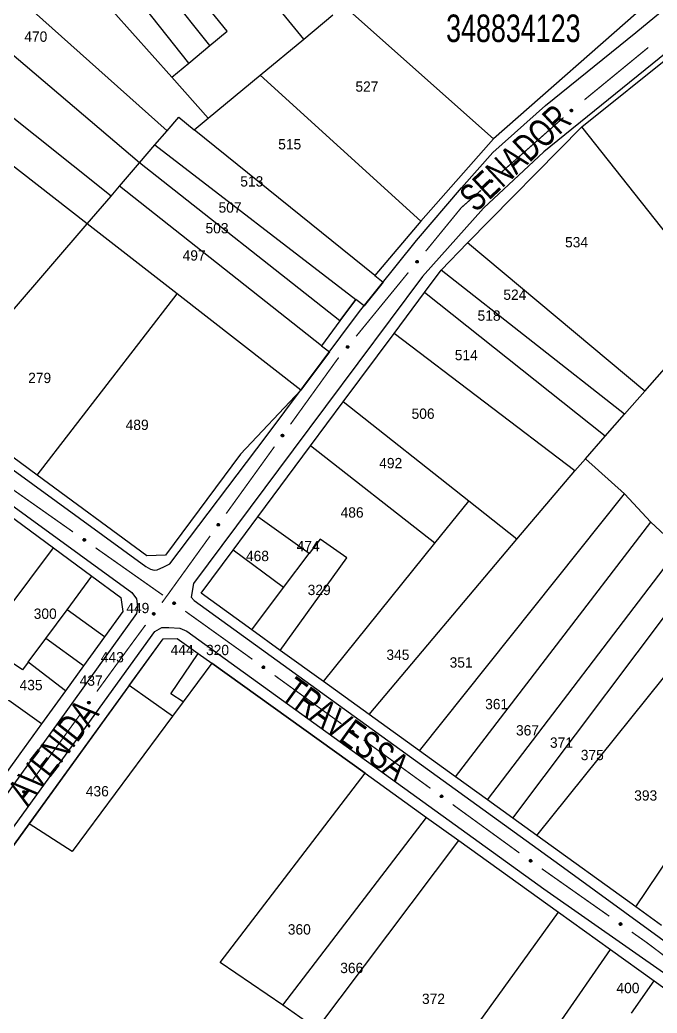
# Model space of a CAD drawing. Extents: x 199577 to 200882, y 4838726 to 4840156.
# Drawn here: x 200104.7 to 200197.4, y 4839381.8 to 4839526.4 of the extents above; entities that cross this region are included whole.
import ezdxf
from ezdxf.enums import TextEntityAlignment as Align

# ---------------------------------------------------------------- set-up
doc = ezdxf.new("R2010")
doc.units = 0
doc.header["$LTSCALE"] = 1.5
doc.header["$MEASUREMENT"] = 0
for name, color, linetype in [('CD_MALHA_LOTES', 7, 'CONTINUOUS'), ('CD_TXT_QUADRA', 2, 'CONTINUOUS'), ('RU-QUADRA', 210, 'CONTINUOUS'), ('SV-EIXO-RUA-PAV', 20, 'CONTINUOUS'), ('SV-RUA-PAVIM', 7, 'CONTINUOUS'), ('SV-TXT-RUA-PAV', 7, 'CONTINUOUS'), ('Th_NmrPorta', 1, 'CONTINUOUS')]:
    doc.layers.add(name, color=color, linetype=linetype)
doc.styles.add('ARIAL', font='ARIAL.SHX')

msp = doc.modelspace()

# ---------------------------------------------------------------- linework, layer by layer
at = {"layer": 'CD_MALHA_LOTES', "linetype": 'Continuous', "flags": 128}
for points in [[(200146.03, 4839523.55), (200123.81, 4839550.75)], [(200134.85, 4839524.7), (200117.02, 4839546.66)], [(200132.35, 4839522.62), (200114.45, 4839545.1)], [(200129.27, 4839520.07), (200111.06, 4839543.04)], [(200126.78, 4839518), (200106.78, 4839540.45)], [(200126.12, 4839510.21), (200099.4, 4839534.07)], [(200122.12, 4839505.55), (200094.98, 4839528.61)], [(200173.62, 4839509.06), (200151.82, 4839528.4)], [(200196.39, 4839529.03), (200173.62, 4839509.06)], [(200146.03, 4839523.55), (200150.22, 4839527.07)], [(200132.35, 4839522.62), (200134.85, 4839524.7)], [(200139.64, 4839518.31), (200146.03, 4839523.55)], [(200117.95, 4839500.71), (200090.26, 4839522.78)], [(200129.27, 4839520.07), (200132.35, 4839522.62)], [(200186.46, 4839510.78), (200199.91, 4839521.56)], [(200126.78, 4839518), (200129.27, 4839520.07)], [(200132.1, 4839512.07), (200126.78, 4839518)], [(200132.1, 4839512.07), (200139.64, 4839518.31)], [(200163.03, 4839497.07), (200139.64, 4839518.31)], [(200126.12, 4839510.21), (200127.83, 4839512.19)], [(200127.83, 4839512.19), (200130.05, 4839510.37)], [(200130.05, 4839510.37), (200132.1, 4839512.07)], [(200169.85, 4839493.92), (200186.46, 4839510.78)], [(200199.05, 4839494.94), (200186.46, 4839510.78)], [(200124.35, 4839508.15), (200126.12, 4839510.21)], [(200156.34, 4839489.15), (200130.05, 4839510.37)], [(200173.62, 4839509.06), (200163.03, 4839497.07)], [(200114.47, 4839496.68), (200099.87, 4839508.02)], [(200122.12, 4839505.55), (200124.35, 4839508.15)], [(200124.35, 4839508.15), (200153.59, 4839485.69)], [(200119.19, 4839502.15), (200122.12, 4839505.55)], [(200151.248012, 4839482.567349), (200122.12, 4839505.55)], [(200117.95, 4839500.71), (200119.19, 4839502.15)], [(200148.59, 4839478.95), (200119.19, 4839502.15)], [(200114.47, 4839496.68), (200117.95, 4839500.71)], [(200092.39, 4839471.01), (200114.47, 4839496.68)], [(200127.6, 4839486.48), (200114.47, 4839496.68)], [(200163.03, 4839497.07), (200156.34, 4839489.15)], [(200165.99, 4839489.95), (200169.85, 4839493.92)], [(200195.66, 4839472.34), (200169.85, 4839493.92)], [(200156.34, 4839489.15), (200157.55, 4839488.18)], [(200163.58, 4839486.71), (200165.99, 4839489.95)], [(200192.7, 4839468.98), (200165.99, 4839489.95)], [(200157.55, 4839488.18), (200154.81, 4839484.76)], [(200107.19, 4839460.13), (200127.6, 4839486.48)], [(200145.59, 4839472.49), (200127.6, 4839486.48)], [(200159.14, 4839480.73), (200163.58, 4839486.71)], [(200189.88, 4839465.78), (200163.58, 4839486.71)], [(200151.248012, 4839482.567349), (200153.59, 4839485.69)], [(200153.59, 4839485.69), (200151.27, 4839482.55)], [(200154.81, 4839484.76), (200153.59, 4839485.69)], [(200195.66, 4839472.34), (200207.54, 4839485.82)], [(200151.27, 4839482.55), (200148.59, 4839478.95)], [(200151.74, 4839470.78), (200159.14, 4839480.73)], [(200185.45, 4839460.75), (200159.14, 4839480.73)], [(200148.59, 4839478.95), (200149.74, 4839478.04)], [(200149.74, 4839478.04), (200145.59, 4839472.49)], [(200145.59, 4839472.49), (200136.78, 4839463.18), (200125.89, 4839448.49)], [(200192.7, 4839468.98), (200195.66, 4839472.34)], [(200107.19, 4839460.13), (200092.39, 4839471.01)], [(200147, 4839464.39), (200151.74, 4839470.78)], [(200170.01, 4839456.34), (200151.74, 4839470.78)], [(200189.88, 4839465.78), (200192.7, 4839468.98)], [(200186.99, 4839462.5), (200189.88, 4839465.78)], [(200139.31, 4839454.04), (200147, 4839464.39)], [(200165.09, 4839450.24), (200147, 4839464.39)], [(200186.99, 4839462.5), (200185.45, 4839460.75)], [(200192.68, 4839457.38), (200186.99, 4839462.5)], [(200123.16, 4839448.39), (200107.19, 4839460.13)], [(200177.03, 4839450.78), (200185.45, 4839460.75)], [(200162.83, 4839420.02), (200192.68, 4839457.38)], [(200196.53, 4839453.29), (200192.68, 4839457.38)], [(200100.61, 4839456.12), (200109.57, 4839449.54)], [(200165.09, 4839450.24), (200170.01, 4839456.34)], [(200177.03, 4839450.78), (200170.01, 4839456.34)], [(200135.73, 4839449.21), (200139.31, 4839454.04)], [(200146.8, 4839448.73), (200139.31, 4839454.04)], [(200168.08, 4839416.23), (200196.53, 4839453.29)], [(200200.64, 4839449.42), (200196.53, 4839453.29)], [(200142.59, 4839434.62), (200152.25, 4839448.08), (200148.38, 4839450.82), (200146.8, 4839448.73)], [(200148.88, 4839430.09), (200165.09, 4839450.24)], [(200155.5, 4839425.31), (200177.03, 4839450.78)], [(200099.18, 4839435.7), (200109.57, 4839449.54)], [(200109.57, 4839449.54), (200115.17, 4839445.42)], [(200125.89, 4839448.49), (200123.16, 4839448.39)], [(200138.44, 4839437.62), (200131.07, 4839442.94), (200135.73, 4839449.21)], [(200143.07, 4839443.78), (200135.73, 4839449.21)], [(200143.07, 4839443.78), (200146.8, 4839448.73)], [(200172.75, 4839412.87), (200200.64, 4839449.42)], [(200176.41, 4839410.23), (200203.67, 4839446.4)], [(200111.55, 4839440.53), (200115.17, 4839445.42)], [(200115.17, 4839445.42), (200119.38, 4839442.33), (200119.69, 4839440.29), (200117.01, 4839436.59)], [(200138.44, 4839437.62), (200143.07, 4839443.78)], [(200108.46, 4839436.36), (200111.55, 4839440.53)], [(200117.01, 4839436.59), (200111.55, 4839440.53)], [(200179.92, 4839407.69), (200205.11, 4839439)], [(200142.59, 4839434.62), (200138.44, 4839437.62)], [(200105.9, 4839432.89), (200105.07, 4839431.77), (200099.18, 4839435.7)], [(200105.9, 4839432.89), (200108.46, 4839436.36)], [(200113.96, 4839432.38), (200108.46, 4839436.36)], [(200117.01, 4839436.59), (200113.96, 4839432.38)], [(200120.58, 4839429.49), (200125.52, 4839436.32), (200127.58, 4839436.35), (200130.62, 4839434.16)], [(200128.43, 4839427.11), (200126.67, 4839428.28), (200130.62, 4839434.16)], [(200130.62, 4839434.16), (200132.61, 4839432.74)], [(200148.88, 4839430.09), (200142.59, 4839434.62)], [(200111.33, 4839428.75), (200105.9, 4839432.89)], [(200132.61, 4839432.74), (200128.43, 4839427.11)], [(200154.92, 4839416.74), (200132.61, 4839432.74)], [(200107.84, 4839423.93), (200096.44, 4839432.05)], [(200113.96, 4839432.38), (200111.33, 4839428.75)], [(200155.5, 4839425.31), (200148.88, 4839430.09)], [(200120.58, 4839429.49), (200106.02, 4839409.36)], [(200111.33, 4839428.75), (200107.84, 4839423.93)], [(200126.91, 4839425.07), (200120.58, 4839429.49)], [(200128.43, 4839427.11), (200126.91, 4839425.07)], [(200162.83, 4839420.02), (200155.5, 4839425.31)], [(200107.84, 4839423.93), (200104.68, 4839419.56)], [(200126.91, 4839425.07), (200112.3, 4839405.38)], [(200168.08, 4839416.23), (200162.83, 4839420.02)], [(200194.33, 4839397.29), (200209.24, 4839419.4)], [(200133.84, 4839389.23), (200154.92, 4839416.74)], [(200154.92, 4839416.74), (200163.88, 4839410.32)], [(200172.75, 4839412.87), (200168.08, 4839416.23)], [(200176.41, 4839410.23), (200172.75, 4839412.87)], [(200106.02, 4839409.36), (200086.89, 4839382.92), (200156.07, 4839332.71)], [(200112.3, 4839405.38), (200106.02, 4839409.36)], [(200142.96, 4839383.01), (200163.88, 4839410.32)], [(200163.88, 4839410.32), (200168.55, 4839406.96)], [(200179.92, 4839407.69), (200176.41, 4839410.23)], [(200147.89, 4839379.5), (200168.55, 4839406.96)], [(200168.55, 4839406.96), (200183.1, 4839396.53)], [(200194.33, 4839397.29), (200179.92, 4839407.69)], [(200163.01, 4839368.71), (200183.1, 4839396.53)], [(200183.1, 4839396.53), (200190.64, 4839391.12)], [(200198.09, 4839394.58), (200194.33, 4839397.29)], [(200189.76, 4839375.77), (200183.15, 4839380.22), (200190.64, 4839391.12)], [(200190.64, 4839391.12), (200197, 4839386.56)], [(200142.96, 4839383.01), (200133.84, 4839389.23)], [(200193.7, 4839381.82), (200197, 4839386.56)], [(200197, 4839386.56), (200204.25, 4839381.36), (200201.22, 4839376.86)], [(200147.89, 4839379.5), (200142.96, 4839383.01)]]:
    msp.add_lwpolyline(points, dxfattribs=at)
at = {"layer": 'CD_MALHA_LOTES', "linetype": 'Continuous'}
msp.add_lwpolyline([(200151.27, 4839482.55), (200151.248012, 4839482.567349)], dxfattribs=at)
at = {"layer": 'RU-QUADRA', "linetype": 'Continuous', "flags": 128}
for points in [[(200196.39, 4839529.03), (200173.62, 4839509.06), (200163.03, 4839497.07), (200156.34, 4839489.15), (200157.55, 4839488.18), (200154.81, 4839484.76), (200153.59, 4839485.69), (200151.27, 4839482.55), (200148.59, 4839478.95), (200149.74, 4839478.04), (200145.59, 4839472.49), (200136.78, 4839463.18), (200125.89, 4839448.49), (200123.16, 4839448.39), (200107.19, 4839460.13), (200092.39, 4839471.01)], [(200198.09, 4839394.58), (200194.33, 4839397.29), (200179.92, 4839407.69), (200176.41, 4839410.23), (200172.75, 4839412.87), (200168.08, 4839416.23), (200162.83, 4839420.02), (200155.5, 4839425.31), (200148.88, 4839430.09), (200142.59, 4839434.62), (200138.44, 4839437.62), (200131.07, 4839442.94), (200135.73, 4839449.21), (200139.31, 4839454.04), (200147, 4839464.39), (200151.74, 4839470.78), (200159.14, 4839480.73), (200163.58, 4839486.71), (200165.99, 4839489.95), (200169.85, 4839493.92), (200186.46, 4839510.78), (200199.91, 4839521.56)], [(200086.89, 4839382.92), (200106.02, 4839409.36), (200125.52, 4839436.32), (200127.58, 4839436.35), (200130.62, 4839434.16), (200132.61, 4839432.74), (200154.92, 4839416.74), (200163.88, 4839410.32), (200168.55, 4839406.96), (200183.1, 4839396.53), (200190.64, 4839391.12), (200197, 4839386.56), (200204.25, 4839381.36)]]:
    msp.add_lwpolyline(points, dxfattribs=at)
msp.add_lwpolyline([(200019.82, 4839434.53), (200039.23, 4839459.92), (200059.47, 4839486.59), (200070.9, 4839477.96), (200081.94, 4839469.46), (200086.06, 4839466.82), (200093.82, 4839461.12), (200100.61, 4839456.12), (200109.57, 4839449.54), (200115.17, 4839445.42), (200119.38, 4839442.33), (200119.69, 4839440.29), (200117.01, 4839436.59), (200113.96, 4839432.38), (200111.33, 4839428.75), (200107.84, 4839423.93), (200104.68, 4839419.56), (200100.96, 4839414.42), (200083.02, 4839389.66), (200078.88, 4839389.68), (200042.03, 4839417.05)], close=True, dxfattribs=at)
at = {"layer": 'SV-EIXO-RUA-PAV', "const_width": 0.18}
for points in [[(200196.141763, 4839522.337882), (200186.862076, 4839514.729504)], [(200183.804851, 4839512.151047), (200174.80565, 4839504.212887)], [(200171.805916, 4839501.566834), (200169.556116, 4839499.582294)], [(200168.93, 4839499.03), (200163.761572, 4839492.708901)], [(200169.556116, 4839499.582294), (200168.93, 4839499.03)], [(200161.229613, 4839489.61226), (200153.633736, 4839480.322338)], [(200151.101777, 4839477.225698), (200150.86, 4839476.93)], [(200150.86, 4839476.93), (200144.068796, 4839467.503526)], [(200141.730638, 4839464.258065), (200134.716164, 4839454.521682)], [(200112.428107, 4839451.849636), (200102.614864, 4839458.756172)], [(200132.378006, 4839451.276221), (200125.948071, 4839442.351203)], [(200125.512433, 4839442.640921), (200115.699189, 4839449.547457)], [(200125.94, 4839442.34), (200125.35513, 4839441.545958)], [(200125.948071, 4839442.351203), (200125.94, 4839442.34)], [(200138.14, 4839433.6), (200128.766657, 4839440.315002)], [(200122.982896, 4839438.325321), (200120.610662, 4839435.104684)], [(200120.18, 4839434.52), (200115.896556, 4839428.641166)], [(200120.610662, 4839435.104684), (200120.18, 4839434.52)], [(200138.520325, 4839433.324593), (200138.14, 4839433.6)], [(200151.479399, 4839423.940436), (200141.760093, 4839430.978553)], [(200113.541019, 4839425.408296), (200112.36325, 4839423.791862)], [(200112.36325, 4839423.791862), (200111.83, 4839423.06)], [(200111.83, 4839423.06), (200106.500803, 4839415.690528)], [(200159.02, 4839418.48), (200154.719167, 4839421.594396)], [(200159.578278, 4839418.074591), (200159.02, 4839418.48)], [(200164.433223, 4839414.54904), (200159.578278, 4839418.074591)], [(200177.28, 4839405.22), (200167.669853, 4839412.198672)], [(200177.380824, 4839405.149082), (200177.28, 4839405.22)], [(200190.467687, 4839395.943975), (200180.652539, 4839402.847806)], [(200195.89, 4839392.13), (200193.739403, 4839393.642698)], [(200196.185718, 4839391.906495), (200195.89, 4839392.13)], [(200203.365662, 4839386.479856), (200196.185718, 4839391.906495)]]:
    msp.add_lwpolyline(points, dxfattribs=at)
at = {"layer": 'SV-EIXO-RUA-PAV'}
for points in [[(200185.140571, 4839513.182494), (200185.138205, 4839513.133642), (200185.126182, 4839513.092141), (200185.106191, 4839513.060413), (200185.081216, 4839513.036982), (200185.052965, 4839513.015889), (200185.01979, 4839513.000906), (200184.979286, 4839512.992434), (200184.930265, 4839512.994463), (200184.88856, 4839513.009574), (200184.856406, 4839513.027508), (200184.830473, 4839513.052144), (200184.810442, 4839513.079932), (200184.796019, 4839513.114907), (200184.787834, 4839513.156038), (200184.791067, 4839513.205281), (200184.803133, 4839513.245887), (200184.823275, 4839513.276068), (200184.848208, 4839513.301981), (200184.877308, 4839513.32317), (200184.909958, 4839513.337689), (200184.951385, 4839513.345856), (200184.999946, 4839513.342021), (200185.040583, 4839513.330449), (200185.071039, 4839513.310736), (200185.095998, 4839513.285615), (200185.117499, 4839513.257537), (200185.133948, 4839513.224816), (200185.140571, 4839513.182494)], [(200173.486353, 4839502.902354), (200173.483987, 4839502.853503), (200173.471965, 4839502.812002), (200173.451974, 4839502.780274), (200173.426998, 4839502.756843), (200173.398747, 4839502.735749), (200173.365572, 4839502.720767), (200173.325068, 4839502.712294), (200173.276047, 4839502.714324), (200173.234343, 4839502.729434), (200173.202188, 4839502.747368), (200173.176256, 4839502.772005), (200173.156225, 4839502.799793), (200173.141802, 4839502.834768), (200173.133616, 4839502.875898), (200173.13685, 4839502.925142), (200173.148916, 4839502.965747), (200173.169057, 4839502.995929), (200173.19399, 4839503.021842), (200173.223091, 4839503.043031), (200173.255741, 4839503.05755), (200173.297168, 4839503.065717), (200173.345728, 4839503.061881), (200173.386365, 4839503.050309), (200173.416821, 4839503.030597), (200173.441781, 4839503.005476), (200173.463281, 4839502.977398), (200173.47973, 4839502.944676), (200173.486353, 4839502.902354)], [(200162.671761, 4839491.202133), (200162.677332, 4839491.153542), (200162.672184, 4839491.110642), (200162.657592, 4839491.076098), (200162.636738, 4839491.048933), (200162.612272, 4839491.023546), (200162.58196, 4839491.003392), (200162.543361, 4839490.988476), (200162.494657, 4839490.982546), (200162.451057, 4839490.990707), (200162.416424, 4839491.003201), (200162.386847, 4839491.023316), (200162.362583, 4839491.047496), (200162.342689, 4839491.079676), (200162.327955, 4839491.118939), (200162.323177, 4839491.168057), (200162.328512, 4839491.21008), (200162.343504, 4839491.243123), (200162.363914, 4839491.27273), (200162.389202, 4839491.298349), (200162.419072, 4839491.317961), (200162.458631, 4839491.332724), (200162.507172, 4839491.336798), (200162.549146, 4839491.331956), (200162.582391, 4839491.317432), (200162.611087, 4839491.296682), (200162.636848, 4839491.272453), (200162.658376, 4839491.242825), (200162.671761, 4839491.202133)], [(200152.543924, 4839478.81557), (200152.549496, 4839478.76698), (200152.544348, 4839478.72408), (200152.529756, 4839478.689535), (200152.508901, 4839478.662371), (200152.484436, 4839478.636984), (200152.454123, 4839478.61683), (200152.415524, 4839478.601914), (200152.366821, 4839478.595983), (200152.323221, 4839478.604145), (200152.288588, 4839478.616639), (200152.259011, 4839478.636754), (200152.234746, 4839478.660934), (200152.214853, 4839478.693113), (200152.200119, 4839478.732377), (200152.195341, 4839478.781494), (200152.200676, 4839478.823518), (200152.215667, 4839478.856561), (200152.236078, 4839478.886167), (200152.261365, 4839478.911787), (200152.291235, 4839478.931398), (200152.330794, 4839478.946162), (200152.379336, 4839478.950236), (200152.42131, 4839478.945393), (200152.454554, 4839478.930869), (200152.48325, 4839478.910119), (200152.509012, 4839478.88589), (200152.530539, 4839478.856263), (200152.543924, 4839478.81557)], [(200143.07302, 4839465.933026), (200143.081547, 4839465.884867), (200143.079029, 4839465.841733), (200143.066573, 4839465.806361), (200143.047416, 4839465.777974), (200143.024547, 4839465.751141), (200142.995521, 4839465.729174), (200142.957905, 4839465.711929), (200142.909655, 4839465.703035), (200142.865637, 4839465.70852), (200142.830306, 4839465.718876), (200142.799556, 4839465.737147), (200142.77386, 4839465.7598), (200142.752039, 4839465.790705), (200142.734936, 4839465.828996), (200142.727167, 4839465.87773), (200142.729927, 4839465.920001), (200142.742872, 4839465.953897), (200142.761437, 4839465.984695), (200142.785113, 4839466.011811), (200142.81373, 4839466.03321), (200142.852314, 4839466.050361), (200142.900516, 4839466.057391), (200142.942707, 4839466.05512), (200142.976777, 4839466.042654), (200143.006686, 4839466.023694), (200143.033879, 4839466.001084), (200143.057175, 4839465.972826), (200143.07302, 4839465.933026)], [(200133.720388, 4839452.951182), (200133.728915, 4839452.903023), (200133.726396, 4839452.859889), (200133.713941, 4839452.824517), (200133.694784, 4839452.796131), (200133.671915, 4839452.769297), (200133.642889, 4839452.74733), (200133.605273, 4839452.730085), (200133.557022, 4839452.721191), (200133.513005, 4839452.726676), (200133.477674, 4839452.737032), (200133.446924, 4839452.755303), (200133.421228, 4839452.777956), (200133.399407, 4839452.808861), (200133.382303, 4839452.847152), (200133.374535, 4839452.895886), (200133.377294, 4839452.938157), (200133.39024, 4839452.972054), (200133.408805, 4839453.002851), (200133.432481, 4839453.029967), (200133.461098, 4839453.051366), (200133.499682, 4839453.068517), (200133.547884, 4839453.075547), (200133.590075, 4839453.073277), (200133.624144, 4839453.06081), (200133.654054, 4839453.04185), (200133.681246, 4839453.01924), (200133.704543, 4839452.990982), (200133.720388, 4839452.951182)], [(200114.11779, 4839450.525831), (200114.069727, 4839450.516772), (200114.026568, 4839450.518815), (200113.991061, 4839450.530879), (200113.962464, 4839450.549721), (200113.93538, 4839450.572293), (200113.913094, 4839450.601074), (200113.895434, 4839450.638498), (200113.886009, 4839450.686647), (200113.891007, 4839450.730722), (200113.900972, 4839450.766166), (200113.918903, 4839450.797116), (200113.941271, 4839450.82306), (200113.971933, 4839450.845221), (200114.010033, 4839450.862746), (200114.058678, 4839450.871052), (200114.100976, 4839450.86876), (200114.135014, 4839450.856189), (200114.166015, 4839450.837966), (200114.19339, 4839450.81459), (200114.215104, 4839450.786212), (200114.23268, 4839450.747819), (200114.240242, 4839450.699698), (200114.238437, 4839450.657484), (200114.226348, 4839450.623279), (200114.207719, 4839450.593162), (200114.185411, 4839450.565722), (200114.157411, 4839450.542114), (200114.11779, 4839450.525831)], [(200127.193505, 4839441.306584), (200127.145369, 4839441.297928), (200127.102228, 4839441.300331), (200127.066824, 4839441.312693), (200127.038386, 4839441.331774), (200127.011491, 4839441.354571), (200126.989447, 4839441.383538), (200126.972101, 4839441.421108), (200126.963079, 4839441.469335), (200126.968446, 4839441.513366), (200126.978708, 4839441.548725), (200126.996897, 4839441.579524), (200127.019482, 4839441.60528), (200127.050328, 4839441.627183), (200127.088573, 4839441.644389), (200127.137286, 4839441.652288), (200127.179564, 4839441.649641), (200127.213495, 4839441.636786), (200127.244343, 4839441.618303), (200127.271521, 4839441.5947), (200127.292996, 4839441.56614), (200127.310251, 4839441.527602), (200127.31741, 4839441.479419), (200127.315251, 4839441.437222), (200127.302876, 4839441.403119), (200127.283996, 4839441.373159), (200127.261458, 4839441.345906), (200127.233262, 4839441.322535), (200127.193505, 4839441.306584)], [(200124.342857, 4839439.986041), (200124.350876, 4839439.937795), (200124.347903, 4839439.894689), (200124.335075, 4839439.859451), (200124.31562, 4839439.831268), (200124.292469, 4839439.804677), (200124.263214, 4839439.783017), (200124.225418, 4839439.766169), (200124.177077, 4839439.757785), (200124.13312, 4839439.763733), (200124.097899, 4839439.774461), (200124.067343, 4839439.793055), (200124.041888, 4839439.815978), (200124.020394, 4839439.847111), (200124.003695, 4839439.88558), (200123.99644, 4839439.934393), (200123.999645, 4839439.976632), (200124.012948, 4839440.010391), (200124.031836, 4839440.040991), (200124.055796, 4839440.067855), (200124.084637, 4839440.088952), (200124.1234, 4839440.105696), (200124.171673, 4839440.112217), (200124.213838, 4839440.109502), (200124.247774, 4839440.096677), (200124.277482, 4839440.077403), (200124.304435, 4839440.054507), (200124.327432, 4839440.026005), (200124.342857, 4839439.986041)], [(200140.192018, 4839431.978144), (200140.143839, 4839431.969734), (200140.100711, 4839431.972357), (200140.065369, 4839431.984899), (200140.037029, 4839432.004125), (200140.010251, 4839432.027059), (200139.988355, 4839432.056138), (200139.971201, 4839432.093796), (200139.962425, 4839432.142068), (200139.968017, 4839432.186072), (200139.978458, 4839432.221378), (200139.996805, 4839432.252083), (200140.01952, 4839432.277724), (200140.050478, 4839432.299469), (200140.08881, 4839432.31648), (200140.137563, 4839432.32413), (200140.179827, 4839432.321268), (200140.213692, 4839432.30824), (200140.244445, 4839432.2896), (200140.271502, 4839432.265859), (200140.292832, 4839432.23719), (200140.309889, 4839432.198564), (200140.316802, 4839432.150345), (200140.314429, 4839432.10816), (200140.30188, 4839432.074121), (200140.282847, 4839432.044258), (200140.260171, 4839432.01712), (200140.231856, 4839431.993892), (200140.192018, 4839431.978144)], [(200114.892368, 4839427.076031), (200114.900637, 4839427.027827), (200114.897887, 4839426.984707), (200114.885241, 4839426.949403), (200114.865932, 4839426.921119), (200114.84292, 4839426.894409), (200114.813776, 4839426.872598), (200114.776068, 4839426.855555), (200114.727771, 4839426.84692), (200114.683784, 4839426.852641), (200114.648509, 4839426.863186), (200114.617857, 4839426.881622), (200114.592283, 4839426.904413), (200114.570628, 4839426.935435), (200114.55373, 4839426.973817), (200114.546223, 4839427.022592), (200114.549209, 4839427.064847), (200114.562337, 4839427.098674), (200114.581067, 4839427.129371), (200114.604888, 4839427.156359), (200114.633619, 4839427.177604), (200114.672294, 4839427.194549), (200114.720533, 4839427.20132), (200114.762712, 4839427.198823), (200114.796714, 4839427.186174), (200114.826521, 4839427.167054), (200114.853592, 4839427.144298), (200114.876737, 4839427.115915), (200114.892368, 4839427.076031)], [(200153.151092, 4839422.593987), (200153.102913, 4839422.585577), (200153.059784, 4839422.5882), (200153.024443, 4839422.600742), (200152.996103, 4839422.619968), (200152.969325, 4839422.642902), (200152.947429, 4839422.671981), (200152.930275, 4839422.709639), (200152.921499, 4839422.757911), (200152.927091, 4839422.801915), (200152.937532, 4839422.837221), (200152.955878, 4839422.867926), (200152.978594, 4839422.893567), (200153.009552, 4839422.915312), (200153.047884, 4839422.932323), (200153.096637, 4839422.939973), (200153.138901, 4839422.937111), (200153.172766, 4839422.924083), (200153.203519, 4839422.905443), (200153.230576, 4839422.881701), (200153.251906, 4839422.853033), (200153.268963, 4839422.814407), (200153.275876, 4839422.766188), (200153.273503, 4839422.724003), (200153.260953, 4839422.689964), (200153.241921, 4839422.6601), (200153.219245, 4839422.632963), (200153.19093, 4839422.609735), (200153.151092, 4839422.593987)], [(200105.473658, 4839414.081035), (200105.481854, 4839414.032819), (200105.479038, 4839413.989703), (200105.466339, 4839413.954418), (200105.446987, 4839413.926164), (200105.423933, 4839413.899488), (200105.394756, 4839413.877722), (200105.357022, 4839413.860737), (200105.308712, 4839413.852176), (200105.264734, 4839413.857963), (200105.229475, 4839413.868563), (200105.198851, 4839413.887045), (200105.173312, 4839413.909875), (200105.151705, 4839413.94093), (200105.134865, 4839413.979338), (200105.127433, 4839414.028124), (200105.130483, 4839414.070375), (200105.143663, 4839414.104181), (200105.162439, 4839414.13485), (200105.186301, 4839414.161802), (200105.215065, 4839414.183003), (200105.253766, 4839414.199888), (200105.302015, 4839414.206586), (200105.34419, 4839414.204025), (200105.378173, 4839414.191324), (200105.407951, 4839414.172158), (200105.434987, 4839414.149361), (200105.458088, 4839414.120943), (200105.473658, 4839414.081035)], [(200166.103116, 4839413.200358), (200166.054925, 4839413.192012), (200166.0118, 4839413.194693), (200165.976476, 4839413.207282), (200165.948161, 4839413.226545), (200165.921414, 4839413.249516), (200165.899557, 4839413.278624), (200165.882453, 4839413.316305), (200165.873742, 4839413.364588), (200165.879392, 4839413.408585), (200165.889881, 4839413.443877), (200165.908268, 4839413.474558), (200165.931018, 4839413.500168), (200165.962005, 4839413.521872), (200166.00036, 4839413.538832), (200166.049123, 4839413.546416), (200166.091383, 4839413.543498), (200166.12523, 4839413.530424), (200166.155958, 4839413.511744), (200166.182984, 4839413.487966), (200166.204275, 4839413.459269), (200166.221281, 4839413.42062), (200166.22813, 4839413.372392), (200166.2257, 4839413.33021), (200166.213105, 4839413.296187), (200166.194033, 4839413.26635), (200166.17132, 4839413.239242), (200166.142974, 4839413.216052), (200166.103116, 4839413.200358)], [(200179.070871, 4839403.825744), (200179.022811, 4839403.816672), (200178.979651, 4839403.818702), (200178.944141, 4839403.830757), (200178.915539, 4839403.849591), (200178.888448, 4839403.872155), (200178.866154, 4839403.90093), (200178.848484, 4839403.938349), (200178.839045, 4839403.986495), (200178.844031, 4839404.030572), (200178.853987, 4839404.066018), (200178.871909, 4839404.096973), (200178.89427, 4839404.122923), (200178.924926, 4839404.145093), (200178.963021, 4839404.162629), (200179.011664, 4839404.170948), (200179.053963, 4839404.168668), (200179.088004, 4839404.156106), (200179.11901, 4839404.137891), (200179.146391, 4839404.114524), (200179.168113, 4839404.086151), (200179.1857, 4839404.047764), (200179.193275, 4839403.999644), (200179.191482, 4839403.95743), (200179.179402, 4839403.923222), (200179.160782, 4839403.8931), (200179.138481, 4839403.865653), (200179.110488, 4839403.842038), (200179.070871, 4839403.825744)], [(200192.157734, 4839394.620636), (200192.109674, 4839394.611564), (200192.066514, 4839394.613595), (200192.031004, 4839394.625649), (200192.002402, 4839394.644484), (200191.975312, 4839394.667048), (200191.953018, 4839394.695823), (200191.935348, 4839394.733242), (200191.925909, 4839394.781388), (200191.930895, 4839394.825465), (200191.94085, 4839394.860911), (200191.958773, 4839394.891866), (200191.981133, 4839394.917816), (200192.011789, 4839394.939985), (200192.049884, 4839394.957522), (200192.098527, 4839394.965841), (200192.140826, 4839394.96356), (200192.174867, 4839394.950999), (200192.205873, 4839394.932784), (200192.233255, 4839394.909416), (200192.254976, 4839394.881044), (200192.272564, 4839394.842656), (200192.280139, 4839394.794537), (200192.278346, 4839394.752323), (200192.266265, 4839394.718114), (200192.247645, 4839394.687992), (200192.225344, 4839394.660545), (200192.197352, 4839394.63693), (200192.157734, 4839394.620636)]]:
    msp.add_lwpolyline(points, close=True, dxfattribs=at)
for points in [[(200184.951385, 4839513.345856), (200184.787834, 4839513.156038)], [(200184.909958, 4839513.337689), (200184.791067, 4839513.205281)], [(200184.973798, 4839513.340251), (200184.793871, 4839513.13787)], [(200184.928116, 4839513.336346), (200184.794961, 4839513.186139)], [(200184.999946, 4839513.342021), (200184.796019, 4839513.114907)], [(200184.890799, 4839513.327082), (200184.801588, 4839513.230195)], [(200184.877308, 4839513.32317), (200184.803133, 4839513.245887)], [(200185.017974, 4839513.33555), (200184.806084, 4839513.101335)], [(200185.040583, 4839513.330449), (200184.810442, 4839513.079932)], [(200185.052699, 4839513.318874), (200184.822389, 4839513.068411)], [(200185.071039, 4839513.310736), (200184.830473, 4839513.052144)], [(200185.081284, 4839513.296781), (200184.84303, 4839513.042949)], [(200185.095998, 4839513.285615), (200184.856406, 4839513.027508)], [(200185.104633, 4839513.268249), (200184.877393, 4839513.020494)], [(200185.117499, 4839513.257537), (200184.88856, 4839513.009574)], [(200185.122082, 4839513.238153), (200184.913141, 4839513.00472)], [(200185.133948, 4839513.224816), (200184.930265, 4839512.994463)], [(200185.135439, 4839513.204447), (200184.956174, 4839512.997191)], [(200185.140571, 4839513.182494), (200184.979286, 4839512.992434)], [(200185.138201, 4839513.155936), (200185.004805, 4839513.001878)], [(200185.138205, 4839513.133642), (200185.01979, 4839513.000906)], [(200185.131453, 4839513.109955), (200185.042363, 4839513.014993)], [(200185.126182, 4839513.092141), (200185.052965, 4839513.015889)], [(200173.297168, 4839503.065717), (200173.133616, 4839502.875898)], [(200173.255741, 4839503.05755), (200173.13685, 4839502.925142)], [(200173.31958, 4839503.060112), (200173.139654, 4839502.857731)], [(200173.273898, 4839503.056206), (200173.140744, 4839502.906)], [(200173.345728, 4839503.061881), (200173.141802, 4839502.834768)], [(200173.236581, 4839503.046943), (200173.147371, 4839502.950056)], [(200173.223091, 4839503.043031), (200173.148916, 4839502.965747)], [(200173.363757, 4839503.055411), (200173.151866, 4839502.821196)], [(200173.386365, 4839503.050309), (200173.156225, 4839502.799793)], [(200173.398482, 4839503.038734), (200173.168172, 4839502.788271)], [(200173.416821, 4839503.030597), (200173.176256, 4839502.772005)], [(200173.427067, 4839503.016642), (200173.188812, 4839502.762809)], [(200173.441781, 4839503.005476), (200173.202188, 4839502.747368)], [(200173.450415, 4839502.98811), (200173.223176, 4839502.740355)], [(200173.463281, 4839502.977398), (200173.234343, 4839502.729434)], [(200173.467865, 4839502.958014), (200173.258924, 4839502.724581)], [(200173.47973, 4839502.944676), (200173.276047, 4839502.714324)], [(200173.481222, 4839502.924308), (200173.301956, 4839502.717051)], [(200173.486353, 4839502.902354), (200173.325068, 4839502.712294)], [(200173.483983, 4839502.875797), (200173.350588, 4839502.721739)], [(200173.483987, 4839502.853503), (200173.365572, 4839502.720767)], [(200173.477236, 4839502.829816), (200173.388146, 4839502.734854)], [(200173.471965, 4839502.812002), (200173.398747, 4839502.735749)], [(200162.419072, 4839491.317961), (200162.323177, 4839491.168057)], [(200162.458631, 4839491.332724), (200162.327955, 4839491.118939)], [(200162.389202, 4839491.298349), (200162.328512, 4839491.21008)], [(200162.401882, 4839491.304393), (200162.329527, 4839491.194345)], [(200162.437207, 4839491.319573), (200162.330117, 4839491.149798)], [(200162.481655, 4839491.33082), (200162.336853, 4839491.101988)], [(200162.507172, 4839491.336798), (200162.342689, 4839491.079676)], [(200162.52601, 4839491.333331), (200162.354818, 4839491.067911)], [(200162.549146, 4839491.331956), (200162.362583, 4839491.047496)], [(200162.562976, 4839491.322494), (200162.376237, 4839491.03806)], [(200162.582391, 4839491.317432), (200162.386847, 4839491.023316)], [(200162.59476, 4839491.305319), (200162.400726, 4839491.016274)], [(200162.611087, 4839491.296682), (200162.416424, 4839491.003201)], [(200162.622418, 4839491.280942), (200162.43827, 4839490.999677)], [(200162.636848, 4839491.272453), (200162.451057, 4839490.990707)], [(200162.644508, 4839491.254067), (200162.4761, 4839490.989896)], [(200162.658376, 4839491.242825), (200162.494657, 4839490.982546)], [(200162.663144, 4839491.222966), (200162.519784, 4839490.98943)], [(200162.671761, 4839491.202133), (200162.543361, 4839490.988476)], [(200162.67372, 4839491.175542), (200162.567015, 4839491.001926)], [(200162.677332, 4839491.153542), (200162.58196, 4839491.003392)], [(200162.674503, 4839491.129075), (200162.601956, 4839491.020947)], [(200162.672184, 4839491.110642), (200162.612272, 4839491.023546)], [(200152.291235, 4839478.931398), (200152.195341, 4839478.781494)], [(200152.330794, 4839478.946162), (200152.200119, 4839478.732377)], [(200152.261365, 4839478.911787), (200152.200676, 4839478.823518)], [(200152.274045, 4839478.91783), (200152.201691, 4839478.807783)], [(200152.309371, 4839478.933011), (200152.202281, 4839478.763235)], [(200152.353819, 4839478.944258), (200152.209017, 4839478.715426)], [(200152.379336, 4839478.950236), (200152.214853, 4839478.693113)], [(200152.398174, 4839478.946768), (200152.226981, 4839478.681349)], [(200152.42131, 4839478.945393), (200152.234746, 4839478.660934)], [(200152.43514, 4839478.935931), (200152.2484, 4839478.651497)], [(200152.454554, 4839478.930869), (200152.259011, 4839478.636754)], [(200152.466924, 4839478.918756), (200152.272889, 4839478.629712)], [(200152.48325, 4839478.910119), (200152.288588, 4839478.616639)], [(200152.494582, 4839478.894379), (200152.310434, 4839478.613114)], [(200152.509012, 4839478.88589), (200152.323221, 4839478.604145)], [(200152.516672, 4839478.867504), (200152.348264, 4839478.603334)], [(200152.530539, 4839478.856263), (200152.366821, 4839478.595983)], [(200152.535308, 4839478.836404), (200152.391947, 4839478.602868)], [(200152.543924, 4839478.81557), (200152.415524, 4839478.601914)], [(200152.545884, 4839478.788979), (200152.439179, 4839478.615364)], [(200152.549496, 4839478.76698), (200152.454123, 4839478.61683)], [(200152.546667, 4839478.742512), (200152.47412, 4839478.634384)], [(200152.544348, 4839478.72408), (200152.484436, 4839478.636984)], [(200142.81373, 4839466.03321), (200142.727167, 4839465.87773)], [(200142.785113, 4839466.011811), (200142.729927, 4839465.920001)], [(200142.7974, 4839466.018617), (200142.7319, 4839465.904357)], [(200142.852314, 4839466.050361), (200142.734936, 4839465.828996)], [(200142.831733, 4839466.035926), (200142.735209, 4839465.859929)], [(200142.875411, 4839466.049867), (200142.744852, 4839465.81262)], [(200142.900516, 4839466.057391), (200142.752039, 4839465.790705)], [(200142.91953, 4839466.05508), (200142.764863, 4839465.779703)], [(200142.942707, 4839466.05512), (200142.77386, 4839465.7598)], [(200142.957089, 4839466.046521), (200142.788065, 4839465.751216)], [(200142.976777, 4839466.042654), (200142.799556, 4839465.737147)], [(200142.989862, 4839466.031318), (200142.813839, 4839465.730966)], [(200143.006686, 4839466.023694), (200142.830306, 4839465.718876)], [(200143.018957, 4839466.008676), (200142.852326, 4839465.716692)], [(200143.033879, 4839466.001084), (200142.865637, 4839465.70852)], [(200143.042647, 4839465.9832), (200142.890683, 4839465.709239)], [(200143.057175, 4839465.972826), (200142.909655, 4839465.703035)], [(200143.063147, 4839465.953295), (200142.934313, 4839465.711441)], [(200143.07302, 4839465.933026), (200142.957905, 4839465.711929)], [(200143.076599, 4839465.906605), (200142.980694, 4839465.726798)], [(200143.081547, 4839465.884867), (200142.995521, 4839465.729174)], [(200143.080218, 4839465.860272), (200143.014408, 4839465.747917)], [(200143.079029, 4839465.841733), (200143.024547, 4839465.751141)], [(200133.461098, 4839453.051366), (200133.374535, 4839452.895886)], [(200133.432481, 4839453.029967), (200133.377294, 4839452.938157)], [(200133.444768, 4839453.036773), (200133.379268, 4839452.922513)], [(200133.499682, 4839453.068517), (200133.382303, 4839452.847152)], [(200133.479101, 4839453.054083), (200133.382577, 4839452.878085)], [(200133.522779, 4839453.068023), (200133.39222, 4839452.830776)], [(200133.547884, 4839453.075547), (200133.399407, 4839452.808861)], [(200133.566898, 4839453.073237), (200133.412231, 4839452.79786)], [(200133.590075, 4839453.073277), (200133.421228, 4839452.777956)], [(200133.604457, 4839453.064677), (200133.435433, 4839452.769372)], [(200133.624144, 4839453.06081), (200133.446924, 4839452.755303)], [(200133.63723, 4839453.049475), (200133.461206, 4839452.749122)], [(200133.654054, 4839453.04185), (200133.477674, 4839452.737032)], [(200133.666325, 4839453.026832), (200133.499694, 4839452.734848)], [(200133.681246, 4839453.01924), (200133.513005, 4839452.726676)], [(200133.690015, 4839453.001356), (200133.538051, 4839452.727395)], [(200133.704543, 4839452.990982), (200133.557022, 4839452.721191)], [(200133.710515, 4839452.971451), (200133.581681, 4839452.729597)], [(200133.720388, 4839452.951182), (200133.605273, 4839452.730085)], [(200133.723967, 4839452.924761), (200133.628062, 4839452.744954)], [(200133.728915, 4839452.903023), (200133.642889, 4839452.74733)], [(200133.727585, 4839452.878428), (200133.661776, 4839452.766073)], [(200133.726396, 4839452.859889), (200133.671915, 4839452.769297)], [(200114.157411, 4839450.542114), (200113.886009, 4839450.686647)], [(200114.185411, 4839450.565722), (200113.891007, 4839450.730722)], [(200114.167624, 4839450.556756), (200113.892003, 4839450.705686)], [(200114.137948, 4839450.535927), (200113.894686, 4839450.662082)], [(200114.11779, 4839450.525831), (200113.895434, 4839450.638498)], [(200114.192837, 4839450.580726), (200113.899031, 4839450.744123)], [(200114.207719, 4839450.593162), (200113.900972, 4839450.766166)], [(200114.091409, 4839450.521961), (200113.910554, 4839450.615874)], [(200114.215157, 4839450.610069), (200113.912879, 4839450.782765)], [(200114.069727, 4839450.516772), (200113.913094, 4839450.601074)], [(200114.226348, 4839450.623279), (200113.918903, 4839450.797116)], [(200114.045119, 4839450.517831), (200113.932044, 4839450.582395)], [(200114.229997, 4839450.643008), (200113.932843, 4839450.808761)], [(200114.026568, 4839450.518815), (200113.93538, 4839450.572293)], [(200114.238437, 4839450.657484), (200113.941271, 4839450.82306)], [(200114.238141, 4839450.680659), (200113.961073, 4839450.832276)], [(200114.240242, 4839450.699698), (200113.971933, 4839450.845221)], [(200114.232441, 4839450.724718), (200113.993767, 4839450.85265)], [(200114.23268, 4839450.747819), (200114.010033, 4839450.862746)], [(200114.218019, 4839450.768239), (200114.040966, 4839450.862814)], [(200114.215104, 4839450.786212), (200114.058678, 4839450.871052)], [(200114.200332, 4839450.802379), (200114.085355, 4839450.866614)], [(200114.19339, 4839450.81459), (200114.100976, 4839450.86876)], [(200127.233262, 4839441.322535), (200126.963079, 4839441.469335)], [(200127.261458, 4839441.345906), (200126.968446, 4839441.513366)], [(200127.243597, 4839441.33709), (200126.969232, 4839441.488323)], [(200127.213748, 4839441.316511), (200126.971551, 4839441.444698)], [(200127.193505, 4839441.306584), (200126.972101, 4839441.421108)], [(200127.26901, 4839441.360848), (200126.976583, 4839441.526699)], [(200127.283996, 4839441.373159), (200126.978708, 4839441.548725)], [(200127.167094, 4839441.302934), (200126.987031, 4839441.398359)], [(200127.145369, 4839441.297928), (200126.989447, 4839441.383538)], [(200127.291575, 4839441.390003), (200126.990754, 4839441.565225)], [(200127.302876, 4839441.403119), (200126.996897, 4839441.579524)], [(200127.120771, 4839441.299192), (200127.00824, 4839441.364701)], [(200127.30669, 4839441.422817), (200127.010935, 4839441.591052)], [(200127.102228, 4839441.300331), (200127.011491, 4839441.354571)], [(200127.315251, 4839441.437222), (200127.019482, 4839441.60528)], [(200127.315149, 4839441.460399), (200127.039361, 4839441.61433)], [(200127.31741, 4839441.479419), (200127.050328, 4839441.627183)], [(200127.309818, 4839441.504503), (200127.072224, 4839441.634429)], [(200127.310251, 4839441.527602), (200127.088573, 4839441.644389)], [(200127.295761, 4839441.548144), (200127.119507, 4839441.644198)], [(200127.292996, 4839441.56614), (200127.137286, 4839441.652288)], [(200127.278361, 4839441.582431), (200127.163926, 4839441.647626)], [(200127.271521, 4839441.5947), (200127.179564, 4839441.649641)], [(200124.084637, 4839440.088952), (200123.99644, 4839439.934393)], [(200124.055796, 4839440.067855), (200123.999645, 4839439.976632)], [(200124.068155, 4839440.074532), (200124.001454, 4839439.960969)], [(200124.1234, 4839440.105696), (200124.003695, 4839439.88558)], [(200124.102668, 4839440.091479), (200124.004295, 4839439.916508)], [(200124.146491, 4839440.104958), (200124.013438, 4839439.8691)], [(200124.171673, 4839440.112217), (200124.020394, 4839439.847111)], [(200124.190662, 4839440.109706), (200124.033101, 4839439.835975)], [(200124.213838, 4839440.109502), (200124.041888, 4839439.815978)], [(200124.228129, 4839440.100751), (200124.056002, 4839439.807244)], [(200124.247774, 4839440.096677), (200124.067343, 4839439.793055)], [(200124.26074, 4839440.085204), (200124.08156, 4839439.786723)], [(200124.277482, 4839440.077403), (200124.097899, 4839439.774461)], [(200124.289595, 4839440.062256), (200124.119895, 4839439.772045)], [(200124.304435, 4839440.054507), (200124.13312, 4839439.763733)], [(200124.313015, 4839440.036532), (200124.158171, 4839439.764188)], [(200124.327432, 4839440.026005), (200124.177077, 4839439.757785)], [(200124.333198, 4839440.006413), (200124.201823, 4839439.76593)], [(200124.342857, 4839439.986041), (200124.225418, 4839439.766169)], [(200124.346157, 4839439.959583), (200124.248363, 4839439.780797)], [(200124.350876, 4839439.937795), (200124.263214, 4839439.783017)], [(200124.349287, 4839439.913215), (200124.282297, 4839439.801559)], [(200124.347903, 4839439.894689), (200124.292469, 4839439.804677)], [(200140.231856, 4839431.993892), (200139.962425, 4839432.142068)], [(200140.260171, 4839432.01712), (200139.968017, 4839432.186072)], [(200140.242265, 4839432.008395), (200139.968675, 4839432.161024)], [(200140.212311, 4839431.987968), (200139.970771, 4839432.117389)], [(200140.192018, 4839431.978144), (200139.971201, 4839432.093796)], [(200140.267799, 4839432.032023), (200139.976221, 4839432.199363)], [(200140.282847, 4839432.044258), (200139.978458, 4839432.221378)], [(200140.165588, 4839431.974629), (200139.986015, 4839432.070971)], [(200140.143839, 4839431.969734), (200139.988355, 4839432.056138)], [(200140.290512, 4839432.061062), (200139.990588, 4839432.237816)], [(200140.30188, 4839432.074121), (200139.996805, 4839432.252083)], [(200140.119247, 4839431.971123), (200140.007052, 4839432.037206)], [(200140.100711, 4839431.972357), (200140.010251, 4839432.027059)], [(200140.305794, 4839432.093799), (200140.010901, 4839432.26354)], [(200140.314429, 4839432.10816), (200140.01952, 4839432.277724)], [(200140.314445, 4839432.131337), (200140.039445, 4839432.286672)], [(200140.316802, 4839432.150345), (200140.050478, 4839432.299469)], [(200140.309339, 4839432.175468), (200140.07241, 4839432.306604)], [(200140.309889, 4839432.198564), (200140.08881, 4839432.31648)], [(200140.295505, 4839432.21918), (200140.119742, 4839432.316131)], [(200140.292832, 4839432.23719), (200140.137563, 4839432.32413)], [(200140.278279, 4839432.253555), (200140.164178, 4839432.319332)], [(200140.271502, 4839432.265859), (200140.179827, 4839432.321268)], [(200114.633619, 4839427.177604), (200114.546223, 4839427.022592)], [(200114.604888, 4839427.156359), (200114.549209, 4839427.064847)], [(200114.617211, 4839427.1631), (200114.551099, 4839427.049193)], [(200114.672294, 4839427.194549), (200114.55373, 4839426.973817)], [(200114.651637, 4839427.180225), (200114.55417, 4839427.004748)], [(200114.695389, 4839427.19393), (200114.563559, 4839426.957387)], [(200114.720533, 4839427.20132), (200114.570628, 4839426.935435)], [(200114.739535, 4839427.198907), (200114.583393, 4839426.924364)], [(200114.762712, 4839427.198823), (200114.592283, 4839426.904413)], [(200114.777048, 4839427.190146), (200114.606442, 4839426.895752)], [(200114.796714, 4839427.186174), (200114.617857, 4839426.881622)], [(200114.809739, 4839427.174768), (200114.632106, 4839426.875364)], [(200114.826521, 4839427.167054), (200114.648509, 4839426.863186)], [(200114.838712, 4839427.15197), (200114.670517, 4839426.860884)], [(200114.853592, 4839427.144298), (200114.683784, 4839426.852641)], [(200114.862265, 4839427.126367), (200114.708833, 4839426.853226)], [(200114.876737, 4839427.115915), (200114.727771, 4839426.84692)], [(200114.882604, 4839427.096353), (200114.752475, 4839426.855194)], [(200114.892368, 4839427.076031), (200114.776068, 4839426.855555)], [(200114.895805, 4839427.049591), (200114.798937, 4839426.870301)], [(200114.900637, 4839427.027827), (200114.813776, 4839426.872598)], [(200114.899175, 4839427.00324), (200114.832764, 4839426.891239)], [(200114.897887, 4839426.984707), (200114.84292, 4839426.894409)], [(200153.19093, 4839422.609735), (200152.921499, 4839422.757911)], [(200153.219245, 4839422.632963), (200152.927091, 4839422.801915)], [(200153.201339, 4839422.624237), (200152.927749, 4839422.776867)], [(200153.171385, 4839422.603811), (200152.929845, 4839422.733232)], [(200153.151092, 4839422.593987), (200152.930275, 4839422.709639)], [(200153.226873, 4839422.647866), (200152.935295, 4839422.815206)], [(200153.241921, 4839422.6601), (200152.937532, 4839422.837221)], [(200153.124662, 4839422.590472), (200152.945089, 4839422.686814)], [(200153.102913, 4839422.585577), (200152.947429, 4839422.671981)], [(200153.249586, 4839422.676905), (200152.949662, 4839422.853658)], [(200153.260953, 4839422.689964), (200152.955878, 4839422.867926)], [(200153.078321, 4839422.586966), (200152.966126, 4839422.653048)], [(200153.059784, 4839422.5882), (200152.969325, 4839422.642902)], [(200153.264868, 4839422.709642), (200152.969975, 4839422.879383)], [(200153.273503, 4839422.724003), (200152.978594, 4839422.893567)], [(200153.273519, 4839422.74718), (200152.998519, 4839422.902515)], [(200153.275876, 4839422.766188), (200153.009552, 4839422.915312)], [(200153.268413, 4839422.791311), (200153.031484, 4839422.922447)], [(200153.268963, 4839422.814407), (200153.047884, 4839422.932323)], [(200153.254579, 4839422.835023), (200153.078816, 4839422.931974)], [(200153.251906, 4839422.853033), (200153.096637, 4839422.939973)], [(200153.237353, 4839422.869398), (200153.123252, 4839422.935175)], [(200153.230576, 4839422.881701), (200153.138901, 4839422.937111)], [(200105.215065, 4839414.183003), (200105.127433, 4839414.028124)], [(200105.186301, 4839414.161802), (200105.130483, 4839414.070375)], [(200105.198635, 4839414.168524), (200105.132349, 4839414.054718)], [(200105.253766, 4839414.199888), (200105.134865, 4839413.979338)], [(200105.233087, 4839414.185596), (200105.135352, 4839414.010268)], [(200105.27686, 4839414.199235), (200105.144668, 4839413.962893)], [(200105.302015, 4839414.206586), (200105.151705, 4839413.94093)], [(200105.321013, 4839414.204144), (200105.164453, 4839413.92984)], [(200105.34419, 4839414.204025), (200105.173312, 4839413.909875)], [(200105.358513, 4839414.195326), (200105.187458, 4839413.901193)], [(200105.378173, 4839414.191324), (200105.198851, 4839413.887045)], [(200105.39118, 4839414.179898), (200105.213091, 4839413.880766)], [(200105.407951, 4839414.172158), (200105.229475, 4839413.868563)], [(200105.420118, 4839414.157055), (200105.251479, 4839413.866227)], [(200105.434987, 4839414.149361), (200105.264734, 4839413.857963)], [(200105.443632, 4839414.131417), (200105.289784, 4839413.85851)], [(200105.458088, 4839414.120943), (200105.308712, 4839413.852176)], [(200105.463925, 4839414.101372), (200105.333428, 4839413.860412)], [(200105.473658, 4839414.081035), (200105.357022, 4839413.860737)], [(200105.477055, 4839414.05459), (200105.379914, 4839413.875448)], [(200105.481854, 4839414.032819), (200105.394756, 4839413.877722)], [(200105.480355, 4839414.008233), (200105.413772, 4839413.896334)], [(200105.479038, 4839413.989703), (200105.423933, 4839413.899488)], [(200166.142974, 4839413.216052), (200165.873742, 4839413.364588)], [(200166.17132, 4839413.239242), (200165.879392, 4839413.408585)], [(200166.153403, 4839413.230541), (200165.880017, 4839413.383536)], [(200166.123421, 4839413.210154), (200165.882055, 4839413.339898)], [(200166.103116, 4839413.200358), (200165.882453, 4839413.316305)], [(200166.178968, 4839413.254135), (200165.887614, 4839413.421865)], [(200166.194033, 4839413.26635), (200165.889881, 4839413.443877)], [(200166.076681, 4839413.196878), (200165.897237, 4839413.29346)], [(200166.054925, 4839413.192012), (200165.899557, 4839413.278624)], [(200166.20172, 4839413.283144), (200165.902033, 4839413.460298)], [(200166.213105, 4839413.296187), (200165.908268, 4839413.474558)], [(200166.030335, 4839413.193434), (200165.918228, 4839413.259666)], [(200166.0118, 4839413.194693), (200165.921414, 4839413.249516)], [(200166.217046, 4839413.31586), (200165.92238, 4839413.485995)], [(200166.2257, 4839413.33021), (200165.931018, 4839413.500168)], [(200166.225747, 4839413.353387), (200165.950955, 4839413.50909)], [(200166.22813, 4839413.372392), (200165.962005, 4839413.521872)], [(200166.2207, 4839413.397525), (200165.983946, 4839413.528977)], [(200166.221281, 4839413.42062), (200166.00036, 4839413.538832)], [(200166.206924, 4839413.441255), (200166.031291, 4839413.538441)], [(200166.204275, 4839413.459269), (200166.049123, 4839413.546416)], [(200166.189744, 4839413.475653), (200166.075732, 4839413.541583)], [(200166.182984, 4839413.487966), (200166.091383, 4839413.543498)], [(200179.110488, 4839403.842038), (200178.839045, 4839403.986495)], [(200179.138481, 4839403.865653), (200178.844031, 4839404.030572)], [(200179.120697, 4839403.856682), (200178.845034, 4839404.005536)], [(200179.091026, 4839403.835845), (200178.84773, 4839403.961933)], [(200179.070871, 4839403.825744), (200178.848484, 4839403.938349)], [(200179.145903, 4839403.880659), (200178.852052, 4839404.043975)], [(200179.160782, 4839403.8931), (200178.853987, 4839404.066018)], [(200179.044491, 4839403.821866), (200178.86361, 4839403.915729)], [(200179.168215, 4839403.910008), (200178.865889, 4839404.082621)], [(200179.022811, 4839403.816672), (200178.866154, 4839403.90093)], [(200179.179402, 4839403.923222), (200178.871909, 4839404.096973)], [(200178.998202, 4839403.817723), (200178.885109, 4839403.882257)], [(200179.183046, 4839403.942951), (200178.885846, 4839404.108622)], [(200178.979651, 4839403.818702), (200178.888448, 4839403.872155)], [(200179.191482, 4839403.95743), (200178.89427, 4839404.122923)], [(200179.19118, 4839403.980605), (200178.91407, 4839404.132145)], [(200179.193275, 4839403.999644), (200178.924926, 4839404.145093)], [(200179.185467, 4839404.024662), (200178.946758, 4839404.152528)], [(200179.1857, 4839404.047764), (200178.963021, 4839404.162629)], [(200179.171033, 4839404.068179), (200178.993955, 4839404.162705)], [(200179.168113, 4839404.086151), (200179.011664, 4839404.170948)], [(200179.153337, 4839404.102314), (200179.038342, 4839404.166517)], [(200179.146391, 4839404.114524), (200179.053963, 4839404.168668)], [(200192.255079, 4839394.704901), (200191.952753, 4839394.877514)], [(200192.266265, 4839394.718114), (200191.958773, 4839394.891866)], [(200192.269909, 4839394.737844), (200191.97271, 4839394.903515)], [(200192.278346, 4839394.752323), (200191.981133, 4839394.917816)], [(200192.278043, 4839394.775498), (200192.000933, 4839394.927038)], [(200192.280139, 4839394.794537), (200192.011789, 4839394.939985)], [(200192.27233, 4839394.819554), (200192.033621, 4839394.947421)], [(200192.272564, 4839394.842656), (200192.049884, 4839394.957522)], [(200192.257897, 4839394.863072), (200192.080818, 4839394.957598)], [(200192.254976, 4839394.881044), (200192.098527, 4839394.965841)], [(200192.2402, 4839394.897207), (200192.125206, 4839394.96141)], [(200192.233255, 4839394.909416), (200192.140826, 4839394.96356)], [(200192.197352, 4839394.63693), (200191.925909, 4839394.781388)], [(200192.225344, 4839394.660545), (200191.930895, 4839394.825465)], [(200192.20756, 4839394.651575), (200191.931898, 4839394.800429)], [(200192.17789, 4839394.630738), (200191.934593, 4839394.756826)], [(200192.157734, 4839394.620636), (200191.935348, 4839394.733242)], [(200192.232767, 4839394.675552), (200191.938916, 4839394.838867)], [(200192.247645, 4839394.687992), (200191.94085, 4839394.860911)], [(200192.131355, 4839394.616759), (200191.950474, 4839394.710622)], [(200192.109674, 4839394.611564), (200191.953018, 4839394.695823)], [(200192.085066, 4839394.612616), (200191.971973, 4839394.677149)], [(200192.066514, 4839394.613595), (200191.975312, 4839394.667048)]]:
    msp.add_lwpolyline(points, dxfattribs=at)
at = {"layer": 'SV-RUA-PAVIM', "linetype": 'Continuous'}
for points in [[(200094.71, 4839530.84, 11.37), (200064.68, 4839493.86, 9.53), (200063.48, 4839491.75, 9.53), (200063.59, 4839490.65, 9.53), (200065.49, 4839488.7, 9.53), (200065.5, 4839488.7, 9.53), (200087.21, 4839472.85, 9.77), (200123.01, 4839446.8, 10.93), (200123.72, 4839446.44, 10.92), (200124.24, 4839446.31, 10.92), (200124.66, 4839446.34, 10.92), (200125.62, 4839446.76, 10.92), (200126.52, 4839447.19, 10.92), (200140.52, 4839465.72, 10.92), (200154.12, 4839483.9, 10.93), (200162.42, 4839494.26, 12.96), (200168.94, 4839501.92, 12.96), (200173.52, 4839507.04, 12.96), (200181.19, 4839513.88, 12.86), (200194.32, 4839524.51, 12.63), (200198.74, 4839528.17, 12.63)], [(200198.74, 4839521.57, 13.05), (200180.94, 4839507.16, 13.2), (200172.15, 4839498.94, 13.08), (200163.28, 4839489.04, 12.73), (200144.46, 4839463.81, 12.04), (200129.96, 4839444.33, 11.97), (200129.64, 4839442.37, 11.97), (200130.04, 4839441.88, 11.97), (200183.29, 4839403.42, 11.37), (200207.17, 4839386.01, 11.06)]]:
    msp.add_polyline3d(points, dxfattribs=at)
for points in [[(200085.42, 4839389.63, 10.33), (200083.67, 4839386.93, 10.33), (200082.31, 4839386.59, 10.33), (200080.79, 4839386.59, 10.33), (200079.51, 4839387, 10.33), (200078.06, 4839388.15, 10.33), (200072.2, 4839392.5, 10.33), (200040.66, 4839415.73, 9.16), (200018.84, 4839432.19, 8.5), (200018.37, 4839432.99, 8.5), (200018.09, 4839433.95, 8.5), (200017.79, 4839434.89, 8.5), (200018.12, 4839435.73, 8.5), (200057.1, 4839486.7, 9.46), (200058.27, 4839487.43, 9.57), (200059.37, 4839487.52, 9.57), (200060.11, 4839487.47, 9.57), (200061.4, 4839487.24, 9.57), (200097.96, 4839459.76, 10.45), (200120.98, 4839443.04, 10.55), (200121.65, 4839442.11, 10.55), (200121.82, 4839441, 10.55), (200121.66, 4839439.98, 10.55)], [(200161.15, 4839327.19, 9.73), (200086.05, 4839382.01, 10.96), (200085.69, 4839382.58, 10.96), (200085.71, 4839383.33, 10.96), (200085.89, 4839384.24, 10.96), (200124.32, 4839437.35, 10.89), (200125.33, 4839437.94, 10.89), (200126.38, 4839437.94, 10.89), (200127.96, 4839437.86, 10.89), (200128.97, 4839437.42, 10.89), (200180.93, 4839399.91, 10.31), (200205.31, 4839382.91, 10.23), (200205.81, 4839381.87, 10.23), (200205.97, 4839381.25, 10.23), (200205.75, 4839380.51, 10.23), (200204.73, 4839378.84, 10.23), (200167.68, 4839324.89, 9.73), (200167.07, 4839324.78, 9.73), (200166.08, 4839324.76, 9.73), (200165.13, 4839324.78, 9.73), (200164.16, 4839325.01, 9.73)]]:
    msp.add_polyline3d(points, close=True, dxfattribs=at)

# ---------------------------------------------------------------- texts
at = {"layer": 'CD_TXT_QUADRA', "style": 'ARIAL', "width": 0.7}
msp.add_text('348834123', height=4, dxfattribs=at).set_placement((200166.72, 4839523.13))
at = {"layer": 'SV-TXT-RUA-PAV', "style": 'ARIAL', "width": 0.7}
for s, rotation, p in [('SENADOR', 43, (200171.05, 4839498.24)), ('TRAVESSA', 324, (200142.51, 4839427.72)), ('AVENIDA', 52, (200105.78, 4839411.84))]:
    msp.add_text(s, height=4, rotation=rotation, dxfattribs=at).set_placement(p)
at = {"layer": 'Th_NmrPorta', "color": 1}
for s, p in [('470', (200105.329993, 4839523.917563)), ('527', (200153.524517, 4839516.649695)), ('515', (200142.284517, 4839508.259695)), ('513', (200136.76577, 4839502.856651)), ('507', (200133.60577, 4839499.056651)), ('503', (200131.70577, 4839496.046651)), ('534', (200184.03375, 4839494.006558)), ('497', (200128.37577, 4839492.086651)), ('524', (200175.05375, 4839486.366558)), ('518', (200171.29577, 4839483.326651)), ('514', (200167.986034, 4839477.587811)), ('279', (200105.893442, 4839474.26375)), ('506', (200161.696034, 4839469.057811)), ('489', (200120.080305, 4839467.434517)), ('492', (200156.986034, 4839461.867811)), ('486', (200151.366034, 4839454.687811)), ('474', (200144.966095, 4839449.800059)), ('468', (200137.593349, 4839448.35577)), ('329', (200146.573349, 4839443.41577)), ('449', (200120.173823, 4839440.784766)), ('300', (200106.699992, 4839439.954523)), ('444', (200126.619992, 4839434.674523)), ('320', (200131.779992, 4839434.674523)), ('443', (200116.471219, 4839433.62321)), ('345', (200158.033349, 4839433.98577)), ('351', (200167.233349, 4839432.86577)), ('435', (200104.641219, 4839429.57321)), ('437', (200113.391219, 4839430.22321)), ('361', (200172.403349, 4839426.80577)), ('367', (200176.893349, 4839422.98577)), ('371', (200181.833349, 4839421.19577)), ('375', (200186.323349, 4839419.39577)), ('436', (200114.282615, 4839414.126106)), ('393', (200194.09679, 4839413.511219)), ('360', (200143.679992, 4839394.024523)), ('366', (200151.309992, 4839388.414523)), ('400', (200191.509992, 4839385.494523)), ('372', (200163.209992, 4839383.924523))]:
    msp.add_text(s, height=1.5, dxfattribs=at).set_placement(p, align=Align.MIDDLE_LEFT)

doc.saveas('drawing.dxf')
